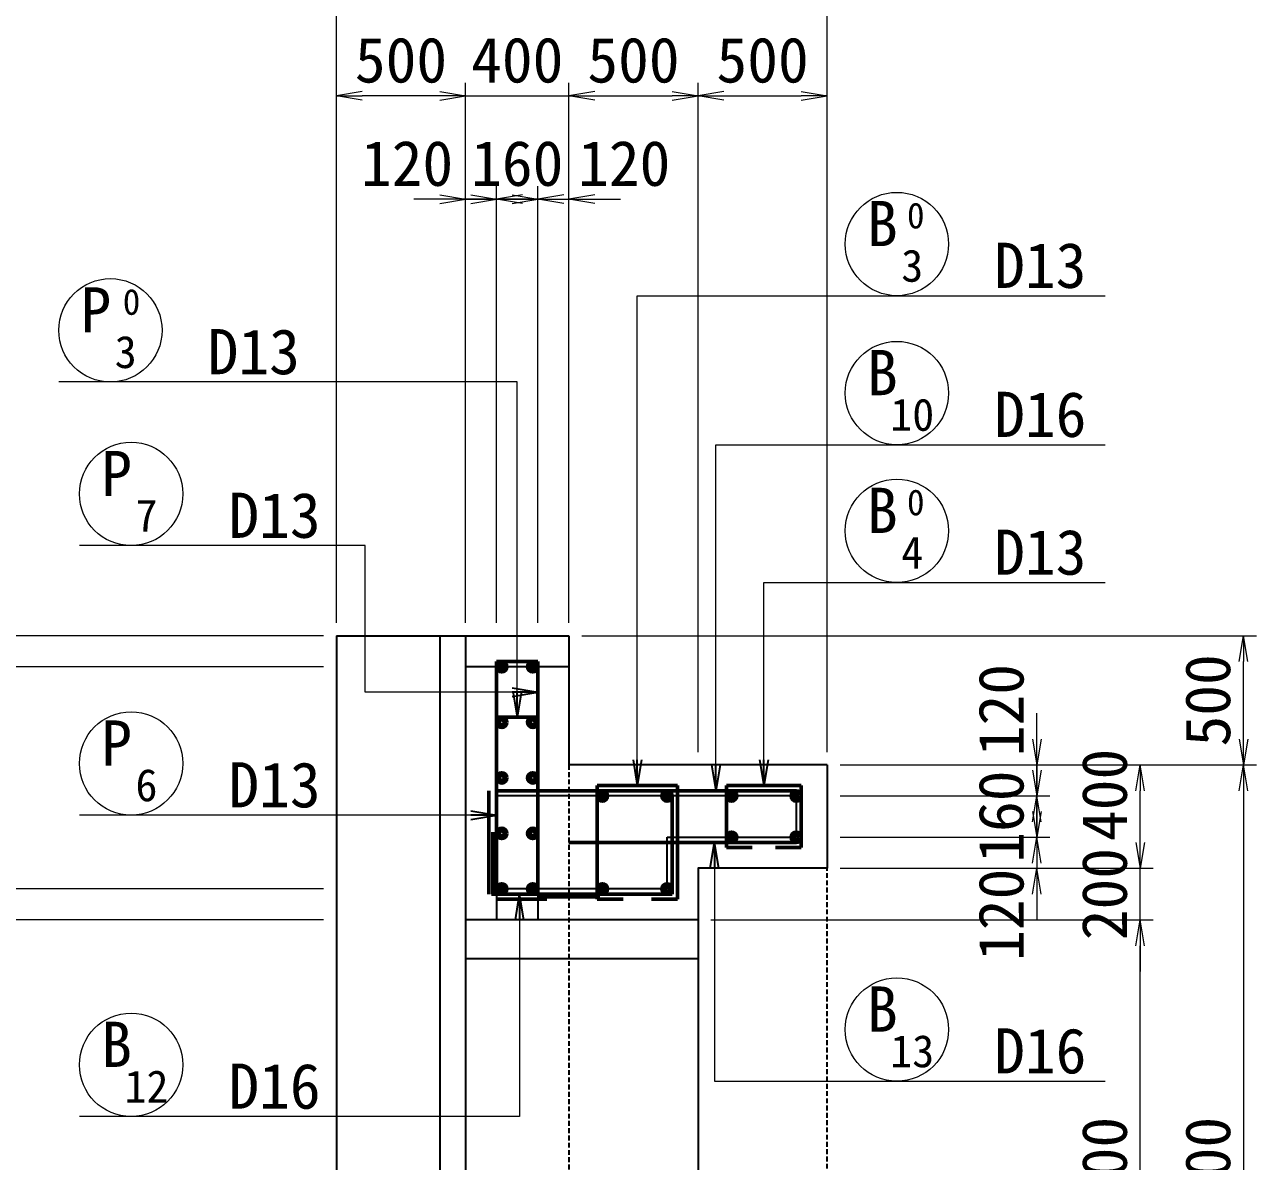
# Model space of a CAD drawing. Header units: millimetres. Extents: x 169470 to 758170, y -17820 to 11880.
# Drawn here: x 512093 to 516862, y 2367 to 6766 of the extents above; entities that cross this region are included whole.
import ezdxf
from ezdxf.enums import TextEntityAlignment as Align

# ---------------------------------------------------------------- set-up
doc = ezdxf.new("R2010")
doc.units = ezdxf.units.MM
doc.header["$LTSCALE"] = 50
doc.header["$PDSIZE"] = 300
doc.linetypes.add('DASHED2', pattern=[0.375, 0.25, -0.125])
doc.layers.get('Defpoints').update_dxf_attribs({"color": 151})
for name, color, linetype, lineweight in [('D-STR', 1, 'Continuous', 25), ('D-STR-DIM', 7, 'Continuous', 13), ('D-STR-HTXT', 7, 'Continuous', 13), ('D-STR-STR1', 2, 'Continuous', 50), ('D-STR-STR2', 6, 'Continuous', 50), ('D-STR-STR3', 4, 'Continuous', 50), ('D-STR-TXT', 7, 'Continuous', 13)]:
    doc.layers.add(name, color=color, linetype=linetype, lineweight=lineweight)
doc.styles.add('YOKO_GOTHIC', font='MS Gothic.ttf')
doc.dimstyles.new('S50', dxfattribs={"dimscale": 50, "dimtxt": 3.5, "dimasz": 2, "dimexe": 1, "dimexo": 1, "dimgap": 1, "dimtad": 1, "dimdec": 0, "dimzin": 1, "dimdsep": 46, "dimtxsty": 'YOKO_GOTHIC', "dimblk": 'OPEN', "dimcen": 0, "dimclrd": 256, "dimclre": 256, "dimclrt": 256, "dimaunit": 1, "dimadec": 3, "dimazin": 0, "dimtfac": 1, "dimtdec": 0, "dimtix": 1, "dimtmove": 2, "dimatfit": 3, "dimldrblk": 'OPEN', "dimfxl": 1, "dimlwd": -1, "dimlwe": -1, "dimarcsym": 2})

# ---------------------------------------------------------------- blocks, each defined once
blk = doc.blocks.new('B')
at = {"layer": 'D-STR-STR2', "lineweight": 50}
for radius in [20, 10]:
    blk.add_circle((5866.7, 22812.3), radius, dxfattribs=at)
blk = doc.blocks.new('_Open')
at = {"color": 0, "linetype": 'ByBlock', "lineweight": -2}
for p, q in [((-1, 0.167), (0, 0)), ((-1, -0.167), (0, 0)), ((0, 0), (-1, 0))]:
    blk.add_line(p, q, dxfattribs=at)
blk = doc.blocks.new('*D4496')
at = {"layer": 'D-STR-DIM', "ltscale": 1500, "transparency": 16777216}
for p, q in [((511184.8, 4501), (511184.8, 4601)), ((513250.5, 4401), (511134.8, 4401)), ((511184.8, 4401), (511184.8, 4281)), ((513250.5, 4281), (511134.8, 4281)), ((511184.8, 4181), (511184.8, 4081))]:
    blk.add_line(p, q, dxfattribs=at)
at = {"layer": 'Defpoints', "color": 0, "ltscale": 1500, "transparency": 16777216}
for p in [(513300.5, 4401), (511184.8, 4281), (513300.5, 4281)]:
    blk.add_point(p, dxfattribs=at)
at = {"layer": 'D-STR-DIM', "ltscale": 1500, "transparency": 16777216, "xscale": 100, "yscale": 100, "zscale": 100}
for p, rotation in [((511184.8, 4401), 270), ((511184.8, 4281), 90)]:
    blk.add_blockref('_Open', p, dxfattribs=dict(at, rotation=rotation))
at = {"layer": 'D-STR-DIM', "ltscale": 1500, "transparency": 16777216, "insert": (511047.3, 4341), "char_height": 175, "attachment_point": 5, "rotation": 90, "style": 'YOKO_GOTHIC'}
blk.add_mtext('120', dxfattribs=at)
blk = doc.blocks.new('*D2981')
at = {"layer": 'D-STR-DIM', "ltscale": 1500, "transparency": 16777216}
for p, q in [((513250.5, 4281), (511134.8, 4281)), ((511184.8, 4181), (511184.8, 3521)), ((513250.5, 3421), (511134.8, 3421))]:
    blk.add_line(p, q, dxfattribs=at)
at = {"layer": 'Defpoints', "color": 0, "ltscale": 1500, "transparency": 16777216}
for p in [(513300.5, 4281), (511184.8, 3421), (513300.5, 3421)]:
    blk.add_point(p, dxfattribs=at)
at = {"layer": 'D-STR-DIM', "ltscale": 1500, "transparency": 16777216, "xscale": 100, "yscale": 100, "zscale": 100}
for p, rotation in [((511184.8, 4281), 90), ((511184.8, 3421), 270)]:
    blk.add_blockref('_Open', p, dxfattribs=dict(at, rotation=rotation))
at = {"layer": 'D-STR-DIM', "ltscale": 1500, "transparency": 16777216, "char_height": 175, "attachment_point": 5, "rotation": 90, "style": 'YOKO_GOTHIC'}
for s, insert in [('4@215', (511038, 3851)), ('=860', (511322.3, 3851))]:
    blk.add_mtext(s, dxfattribs=dict(at, insert=insert))
blk = doc.blocks.new('*D2982')
at = {"layer": 'D-STR-DIM', "ltscale": 1500, "transparency": 16777216}
for p, q in [((511184.8, 3521), (511184.8, 3621)), ((513250.5, 3421), (511134.8, 3421)), ((511184.8, 3421), (511184.8, 3301)), ((513250.5, 3301), (511134.8, 3301)), ((511184.8, 3201), (511184.8, 3101))]:
    blk.add_line(p, q, dxfattribs=at)
at = {"layer": 'Defpoints', "color": 0, "ltscale": 1500, "transparency": 16777216}
for p in [(513300.5, 3421), (511184.8, 3301), (513300.5, 3301)]:
    blk.add_point(p, dxfattribs=at)
at = {"layer": 'D-STR-DIM', "ltscale": 1500, "transparency": 16777216, "xscale": 100, "yscale": 100, "zscale": 100}
for p, rotation in [((511184.8, 3421), 270), ((511184.8, 3301), 90)]:
    blk.add_blockref('_Open', p, dxfattribs=dict(at, rotation=rotation))
at = {"layer": 'D-STR-DIM', "ltscale": 1500, "transparency": 16777216, "insert": (511047.3, 3361), "char_height": 175, "attachment_point": 5, "rotation": 90, "style": 'YOKO_GOTHIC'}
blk.add_mtext('120', dxfattribs=at)
blk = doc.blocks.new('*D2854')
at = {"layer": 'D-STR-DIM', "ltscale": 1500, "transparency": 16777216}
for p, q in [((513250.5, 3301), (510734.8, 3301)), ((510784.8, 1401), (510784.8, 3201)), ((513250.5, 1301), (510734.8, 1301))]:
    blk.add_line(p, q, dxfattribs=at)
at = {"layer": 'Defpoints', "color": 0, "ltscale": 1500, "transparency": 16777216}
for p in [(510784.8, 3301), (513300.5, 3301), (513300.5, 1301)]:
    blk.add_point(p, dxfattribs=at)
at = {"layer": 'D-STR-DIM', "ltscale": 1500, "transparency": 16777216, "xscale": 100, "yscale": 100, "zscale": 100}
for p, rotation in [((510784.8, 3301), 90), ((510784.8, 1301), 270)]:
    blk.add_blockref('_Open', p, dxfattribs=dict(at, rotation=rotation))
at = {"layer": 'D-STR-DIM', "ltscale": 1500, "transparency": 16777216, "insert": (510647.3, 2301), "char_height": 175, "attachment_point": 5, "rotation": 90, "style": 'YOKO_GOTHIC'}
blk.add_mtext('2000', dxfattribs=at)
blk = doc.blocks.new('*D4461')
at = {"layer": 'D-STR-DIM', "ltscale": 1500, "transparency": 16777216}
for p, q in [((513250.5, 4401), (510734.8, 4401)), ((510784.8, 3401), (510784.8, 4301)), ((513250.5, 3301), (510734.8, 3301))]:
    blk.add_line(p, q, dxfattribs=at)
at = {"layer": 'Defpoints', "color": 0, "ltscale": 1500, "transparency": 16777216}
for p in [(510784.8, 4401), (513300.5, 4401), (513300.5, 3301)]:
    blk.add_point(p, dxfattribs=at)
at = {"layer": 'D-STR-DIM', "ltscale": 1500, "transparency": 16777216, "xscale": 100, "yscale": 100, "zscale": 100}
for p, rotation in [((510784.8, 4401), 90), ((510784.8, 3301), 270)]:
    blk.add_blockref('_Open', p, dxfattribs=dict(at, rotation=rotation))
at = {"layer": 'D-STR-DIM', "ltscale": 1500, "transparency": 16777216, "insert": (510647.3, 3851), "char_height": 175, "attachment_point": 5, "rotation": 90, "style": 'YOKO_GOTHIC'}
blk.add_mtext('1100', dxfattribs=at)
blk = doc.blocks.new('*D2855')
at = {"layer": 'D-STR-DIM', "ltscale": 1500, "transparency": 16777216}
for p, q in [((513250.5, 4401), (510334.8, 4401)), ((510384.8, 801), (510384.8, 4301)), ((513250.5, 701), (510334.8, 701))]:
    blk.add_line(p, q, dxfattribs=at)
at = {"layer": 'Defpoints', "color": 0, "ltscale": 1500, "transparency": 16777216}
for p in [(510384.8, 4401), (513300.5, 4401), (513300.5, 701)]:
    blk.add_point(p, dxfattribs=at)
at = {"layer": 'D-STR-DIM', "ltscale": 1500, "transparency": 16777216, "xscale": 100, "yscale": 100, "zscale": 100}
for p, rotation in [((510384.8, 4401), 90), ((510384.8, 701), 270)]:
    blk.add_blockref('_Open', p, dxfattribs=dict(at, rotation=rotation))
at = {"layer": 'D-STR-DIM', "ltscale": 1500, "transparency": 16777216, "insert": (510247.3, 2551), "char_height": 175, "attachment_point": 5, "rotation": 90, "style": 'YOKO_GOTHIC'}
blk.add_mtext('3700', dxfattribs=at)
blk = doc.blocks.new('*D4462')
at = {"layer": 'D-STR-DIM', "ltscale": 1500, "transparency": 16777216}
for p, q in [((513800.5, 4451), (513800.5, 6140.8)), ((513920.5, 4451), (513920.5, 6140.8)), ((513700.5, 6090.8), (513600.5, 6090.8)), ((513800.5, 6090.8), (513920.5, 6090.8)), ((514020.5, 6090.8), (514120.5, 6090.8))]:
    blk.add_line(p, q, dxfattribs=at)
at = {"layer": 'Defpoints', "color": 0, "ltscale": 1500, "transparency": 16777216}
for p in [(513920.5, 6090.8), (513800.5, 4401), (513920.5, 4401)]:
    blk.add_point(p, dxfattribs=at)
at = {"layer": 'D-STR-DIM', "ltscale": 1500, "transparency": 16777216, "xscale": 100, "yscale": 100, "zscale": 100}
blk.add_blockref('_Open', (513800.5, 6090.8), dxfattribs=at)
at = {"layer": 'D-STR-DIM', "ltscale": 1500, "transparency": 16777216, "xscale": 100, "yscale": 100, "zscale": 100, "rotation": 180}
blk.add_blockref('_Open', (513920.5, 6090.8), dxfattribs=at)
at = {"layer": 'D-STR-DIM', "ltscale": 1500, "transparency": 16777216, "insert": (513573.9, 6228.3), "char_height": 175, "attachment_point": 5, "style": 'YOKO_GOTHIC'}
blk.add_mtext('120', dxfattribs=at)
blk = doc.blocks.new('*D2856')
at = {"layer": 'D-STR-DIM', "ltscale": 1500, "transparency": 16777216}
for p, q in [((513920.5, 4451), (513920.5, 6140.8)), ((514080.5, 4451), (514080.5, 6140.8)), ((513820.5, 6090.8), (513720.5, 6090.8)), ((513920.5, 6090.8), (514080.5, 6090.8)), ((514180.5, 6090.8), (514280.5, 6090.8))]:
    blk.add_line(p, q, dxfattribs=at)
at = {"layer": 'Defpoints', "color": 0, "ltscale": 1500, "transparency": 16777216}
for p in [(514080.5, 6090.8), (513920.5, 4401), (514080.5, 4401)]:
    blk.add_point(p, dxfattribs=at)
at = {"layer": 'D-STR-DIM', "ltscale": 1500, "transparency": 16777216, "xscale": 100, "yscale": 100, "zscale": 100}
blk.add_blockref('_Open', (513920.5, 6090.8), dxfattribs=at)
at = {"layer": 'D-STR-DIM', "ltscale": 1500, "transparency": 16777216, "xscale": 100, "yscale": 100, "zscale": 100, "rotation": 180}
blk.add_blockref('_Open', (514080.5, 6090.8), dxfattribs=at)
at = {"layer": 'D-STR-DIM', "ltscale": 1500, "transparency": 16777216, "insert": (514000.5, 6228.3), "char_height": 175, "attachment_point": 5, "style": 'YOKO_GOTHIC'}
blk.add_mtext('160', dxfattribs=at)
blk = doc.blocks.new('*D4463')
at = {"layer": 'D-STR-DIM', "ltscale": 1500, "transparency": 16777216}
for p, q in [((514080.5, 4451), (514080.5, 6140.8)), ((514200.5, 4451), (514200.5, 6140.8)), ((513980.5, 6090.8), (513880.5, 6090.8)), ((514080.5, 6090.8), (514200.5, 6090.8)), ((514300.5, 6090.8), (514400.5, 6090.8))]:
    blk.add_line(p, q, dxfattribs=at)
at = {"layer": 'Defpoints', "color": 0, "ltscale": 1500, "transparency": 16777216}
for p in [(514200.5, 6090.8), (514080.5, 4401), (514200.5, 4401)]:
    blk.add_point(p, dxfattribs=at)
at = {"layer": 'D-STR-DIM', "ltscale": 1500, "transparency": 16777216, "xscale": 100, "yscale": 100, "zscale": 100}
blk.add_blockref('_Open', (514080.5, 6090.8), dxfattribs=at)
at = {"layer": 'D-STR-DIM', "ltscale": 1500, "transparency": 16777216, "xscale": 100, "yscale": 100, "zscale": 100, "rotation": 180}
blk.add_blockref('_Open', (514200.5, 6090.8), dxfattribs=at)
at = {"layer": 'D-STR-DIM', "ltscale": 1500, "transparency": 16777216, "insert": (514414.6, 6228.3), "char_height": 175, "attachment_point": 5, "style": 'YOKO_GOTHIC'}
blk.add_mtext('120', dxfattribs=at)
blk = doc.blocks.new('*D2857')
at = {"layer": 'D-STR-DIM', "ltscale": 1500, "transparency": 16777216}
for p, q in [((513300.5, 4451), (513300.5, 6540.8)), ((513800.5, 4451), (513800.5, 6540.8)), ((513700.5, 6490.8), (513400.5, 6490.8))]:
    blk.add_line(p, q, dxfattribs=at)
at = {"layer": 'Defpoints', "color": 0, "ltscale": 1500, "transparency": 16777216}
for p in [(513300.5, 6490.8), (513300.5, 4401), (513800.5, 4401)]:
    blk.add_point(p, dxfattribs=at)
at = {"layer": 'D-STR-DIM', "ltscale": 1500, "transparency": 16777216, "xscale": 100, "yscale": 100, "zscale": 100, "rotation": 180}
blk.add_blockref('_Open', (513300.5, 6490.8), dxfattribs=at)
at = {"layer": 'D-STR-DIM', "ltscale": 1500, "transparency": 16777216, "xscale": 100, "yscale": 100, "zscale": 100}
blk.add_blockref('_Open', (513800.5, 6490.8), dxfattribs=at)
at = {"layer": 'D-STR-DIM', "ltscale": 1500, "transparency": 16777216, "insert": (513550.5, 6628.3), "char_height": 175, "attachment_point": 5, "style": 'YOKO_GOTHIC'}
blk.add_mtext('500', dxfattribs=at)
blk = doc.blocks.new('*D2858')
at = {"layer": 'D-STR-DIM', "ltscale": 1500, "transparency": 16777216}
for p, q in [((513800.5, 4451), (513800.5, 6540.8)), ((514200.5, 4451), (514200.5, 6540.8)), ((513700.5, 6490.8), (513600.5, 6490.8)), ((513800.5, 6490.8), (514200.5, 6490.8)), ((514300.5, 6490.8), (514400.5, 6490.8))]:
    blk.add_line(p, q, dxfattribs=at)
at = {"layer": 'Defpoints', "color": 0, "ltscale": 1500, "transparency": 16777216}
for p in [(514200.5, 6490.8), (513800.5, 4401), (514200.5, 4401)]:
    blk.add_point(p, dxfattribs=at)
at = {"layer": 'D-STR-DIM', "ltscale": 1500, "transparency": 16777216, "xscale": 100, "yscale": 100, "zscale": 100}
blk.add_blockref('_Open', (513800.5, 6490.8), dxfattribs=at)
at = {"layer": 'D-STR-DIM', "ltscale": 1500, "transparency": 16777216, "xscale": 100, "yscale": 100, "zscale": 100, "rotation": 180}
blk.add_blockref('_Open', (514200.5, 6490.8), dxfattribs=at)
at = {"layer": 'D-STR-DIM', "ltscale": 1500, "transparency": 16777216, "insert": (514000.5, 6628.3), "char_height": 175, "attachment_point": 5, "style": 'YOKO_GOTHIC'}
blk.add_mtext('400', dxfattribs=at)
blk = doc.blocks.new('*D2859')
at = {"layer": 'D-STR-DIM', "ltscale": 1500, "transparency": 16777216}
for p, q in [((514200.5, 4451), (514200.5, 6540.8)), ((514700.5, 3951), (514700.5, 6540.8)), ((514300.5, 6490.8), (514600.5, 6490.8))]:
    blk.add_line(p, q, dxfattribs=at)
at = {"layer": 'Defpoints', "color": 0, "ltscale": 1500, "transparency": 16777216}
for p in [(514700.5, 6490.8), (514200.5, 4401), (514700.5, 3901)]:
    blk.add_point(p, dxfattribs=at)
at = {"layer": 'D-STR-DIM', "ltscale": 1500, "transparency": 16777216, "xscale": 100, "yscale": 100, "zscale": 100, "rotation": 180}
blk.add_blockref('_Open', (514200.5, 6490.8), dxfattribs=at)
at = {"layer": 'D-STR-DIM', "ltscale": 1500, "transparency": 16777216, "xscale": 100, "yscale": 100, "zscale": 100}
blk.add_blockref('_Open', (514700.5, 6490.8), dxfattribs=at)
at = {"layer": 'D-STR-DIM', "ltscale": 1500, "transparency": 16777216, "insert": (514450.5, 6628.3), "char_height": 175, "attachment_point": 5, "style": 'YOKO_GOTHIC'}
blk.add_mtext('500', dxfattribs=at)
blk = doc.blocks.new('*D4464')
at = {"layer": 'D-STR-DIM', "ltscale": 1500, "transparency": 16777216}
for p, q in [((514700.5, 3951), (514700.5, 6540.8)), ((515200.5, 3951), (515200.5, 6540.8)), ((514800.5, 6490.8), (515100.5, 6490.8))]:
    blk.add_line(p, q, dxfattribs=at)
at = {"layer": 'Defpoints', "color": 0, "ltscale": 1500, "transparency": 16777216}
for p in [(515200.5, 6490.8), (514700.5, 3901), (515200.5, 3901)]:
    blk.add_point(p, dxfattribs=at)
at = {"layer": 'D-STR-DIM', "ltscale": 1500, "transparency": 16777216, "xscale": 100, "yscale": 100, "zscale": 100, "rotation": 180}
blk.add_blockref('_Open', (514700.5, 6490.8), dxfattribs=at)
at = {"layer": 'D-STR-DIM', "ltscale": 1500, "transparency": 16777216, "xscale": 100, "yscale": 100, "zscale": 100}
blk.add_blockref('_Open', (515200.5, 6490.8), dxfattribs=at)
at = {"layer": 'D-STR-DIM', "ltscale": 1500, "transparency": 16777216, "insert": (514950.5, 6628.3), "char_height": 175, "attachment_point": 5, "style": 'YOKO_GOTHIC'}
blk.add_mtext('500', dxfattribs=at)
blk = doc.blocks.new('*D2860')
at = {"layer": 'D-STR-DIM', "ltscale": 1500, "transparency": 16777216}
for p, q in [((513300.5, 4451), (513300.5, 6940.8)), ((515200.5, 3951), (515200.5, 6940.8)), ((515100.5, 6890.8), (513400.5, 6890.8))]:
    blk.add_line(p, q, dxfattribs=at)
at = {"layer": 'Defpoints', "color": 0, "ltscale": 1500, "transparency": 16777216}
for p in [(513300.5, 6890.8), (513300.5, 4401), (515200.5, 3901)]:
    blk.add_point(p, dxfattribs=at)
at = {"layer": 'D-STR-DIM', "ltscale": 1500, "transparency": 16777216, "xscale": 100, "yscale": 100, "zscale": 100, "rotation": 180}
blk.add_blockref('_Open', (513300.5, 6890.8), dxfattribs=at)
at = {"layer": 'D-STR-DIM', "ltscale": 1500, "transparency": 16777216, "xscale": 100, "yscale": 100, "zscale": 100}
blk.add_blockref('_Open', (515200.5, 6890.8), dxfattribs=at)
at = {"layer": 'D-STR-DIM', "ltscale": 1500, "transparency": 16777216, "insert": (514250.5, 7028.3), "char_height": 175, "attachment_point": 5, "style": 'YOKO_GOTHIC'}
blk.add_mtext('1900', dxfattribs=at)
blk = doc.blocks.new('*D2870')
at = {"layer": 'D-STR-DIM', "ltscale": 1500, "transparency": 16777216}
for p, q in [((516012.4, 4001), (516012.4, 4101)), ((515250.5, 3901), (516062.4, 3901)), ((516012.4, 3901), (516012.4, 3781)), ((515250.5, 3781), (516062.4, 3781)), ((516012.4, 3681), (516012.4, 3581))]:
    blk.add_line(p, q, dxfattribs=at)
at = {"layer": 'Defpoints', "color": 0, "ltscale": 1500, "transparency": 16777216}
for p in [(515200.5, 3901), (515200.5, 3781), (516012.4, 3781)]:
    blk.add_point(p, dxfattribs=at)
at = {"layer": 'D-STR-DIM', "ltscale": 1500, "transparency": 16777216, "xscale": 100, "yscale": 100, "zscale": 100}
for p, rotation in [((516012.4, 3901), 270), ((516012.4, 3781), 90)]:
    blk.add_blockref('_Open', p, dxfattribs=dict(at, rotation=rotation))
at = {"layer": 'D-STR-DIM', "ltscale": 1500, "transparency": 16777216, "insert": (515874.9, 4113.2), "char_height": 175, "attachment_point": 5, "rotation": 90, "style": 'YOKO_GOTHIC'}
blk.add_mtext('120', dxfattribs=at)
blk = doc.blocks.new('*D2871')
at = {"layer": 'D-STR-DIM', "ltscale": 1500, "transparency": 16777216}
for p, q in [((516012.4, 3881), (516012.4, 3981)), ((515250.5, 3781), (516062.4, 3781)), ((516012.4, 3781), (516012.4, 3621)), ((515250.5, 3621), (516062.4, 3621)), ((516012.4, 3521), (516012.4, 3421))]:
    blk.add_line(p, q, dxfattribs=at)
at = {"layer": 'Defpoints', "color": 0, "ltscale": 1500, "transparency": 16777216}
for p in [(515200.5, 3781), (515200.5, 3621), (516012.4, 3621)]:
    blk.add_point(p, dxfattribs=at)
at = {"layer": 'D-STR-DIM', "ltscale": 1500, "transparency": 16777216, "xscale": 100, "yscale": 100, "zscale": 100}
for p, rotation in [((516012.4, 3781), 270), ((516012.4, 3621), 90)]:
    blk.add_blockref('_Open', p, dxfattribs=dict(at, rotation=rotation))
at = {"layer": 'D-STR-DIM', "ltscale": 1500, "transparency": 16777216, "insert": (515874.9, 3701), "char_height": 175, "attachment_point": 5, "rotation": 90, "style": 'YOKO_GOTHIC'}
blk.add_mtext('160', dxfattribs=at)
blk = doc.blocks.new('*D2872')
at = {"layer": 'D-STR-DIM', "ltscale": 1500, "transparency": 16777216}
for p, q in [((516012.4, 3721), (516012.4, 3821)), ((515250.5, 3621), (516062.4, 3621)), ((516012.4, 3621), (516012.4, 3501)), ((515250.5, 3501), (516062.4, 3501)), ((516012.4, 3401), (516012.4, 3301))]:
    blk.add_line(p, q, dxfattribs=at)
at = {"layer": 'Defpoints', "color": 0, "ltscale": 1500, "transparency": 16777216}
for p in [(515200.5, 3621), (515200.5, 3501), (516012.4, 3501)]:
    blk.add_point(p, dxfattribs=at)
at = {"layer": 'D-STR-DIM', "ltscale": 1500, "transparency": 16777216, "xscale": 100, "yscale": 100, "zscale": 100}
for p, rotation in [((516012.4, 3621), 270), ((516012.4, 3501), 90)]:
    blk.add_blockref('_Open', p, dxfattribs=dict(at, rotation=rotation))
at = {"layer": 'D-STR-DIM', "ltscale": 1500, "transparency": 16777216, "insert": (515874.9, 3320.9), "char_height": 175, "attachment_point": 5, "rotation": 90, "style": 'YOKO_GOTHIC'}
blk.add_mtext('120', dxfattribs=at)
blk = doc.blocks.new('*D4469')
at = {"layer": 'D-STR-DIM', "ltscale": 1500, "transparency": 16777216}
for p, q in [((514750.5, 3301), (516462.4, 3301)), ((516412.4, 1401), (516412.4, 3201)), ((514750.5, 1301), (516462.4, 1301))]:
    blk.add_line(p, q, dxfattribs=at)
at = {"layer": 'Defpoints', "color": 0, "ltscale": 1500, "transparency": 16777216}
for p in [(514700.5, 3301), (516412.4, 3301), (514700.5, 1301)]:
    blk.add_point(p, dxfattribs=at)
at = {"layer": 'D-STR-DIM', "ltscale": 1500, "transparency": 16777216, "xscale": 100, "yscale": 100, "zscale": 100}
for p, rotation in [((516412.4, 3301), 90), ((516412.4, 1301), 270)]:
    blk.add_blockref('_Open', p, dxfattribs=dict(at, rotation=rotation))
at = {"layer": 'D-STR-DIM', "ltscale": 1500, "transparency": 16777216, "insert": (516274.9, 2301), "char_height": 175, "attachment_point": 5, "rotation": 90, "style": 'YOKO_GOTHIC'}
blk.add_mtext('2000', dxfattribs=at)
blk = doc.blocks.new('*D4470')
at = {"layer": 'D-STR-DIM', "ltscale": 1500, "transparency": 16777216}
for p, q in [((516412.4, 3601), (516412.4, 3701)), ((515250.5, 3501), (516462.4, 3501)), ((516412.4, 3301), (516412.4, 3501)), ((514750.5, 3301), (516462.4, 3301)), ((516412.4, 3201), (516412.4, 3101))]:
    blk.add_line(p, q, dxfattribs=at)
at = {"layer": 'Defpoints', "color": 0, "ltscale": 1500, "transparency": 16777216}
for p in [(515200.5, 3501), (516412.4, 3501), (514700.5, 3301)]:
    blk.add_point(p, dxfattribs=at)
at = {"layer": 'D-STR-DIM', "ltscale": 1500, "transparency": 16777216, "xscale": 100, "yscale": 100, "zscale": 100}
for p, rotation in [((516412.4, 3501), 270), ((516412.4, 3301), 90)]:
    blk.add_blockref('_Open', p, dxfattribs=dict(at, rotation=rotation))
at = {"layer": 'D-STR-DIM', "ltscale": 1500, "transparency": 16777216, "insert": (516274.9, 3401), "char_height": 175, "attachment_point": 5, "rotation": 90, "style": 'YOKO_GOTHIC'}
blk.add_mtext('200', dxfattribs=at)
blk = doc.blocks.new('*D4471')
at = {"layer": 'D-STR-DIM', "ltscale": 1500, "transparency": 16777216}
for p, q in [((515250.5, 3901), (516462.4, 3901)), ((516412.4, 3601), (516412.4, 3801)), ((515250.5, 3501), (516462.4, 3501))]:
    blk.add_line(p, q, dxfattribs=at)
at = {"layer": 'Defpoints', "color": 0, "ltscale": 1500, "transparency": 16777216}
for p in [(515200.5, 3901), (516412.4, 3901), (515200.5, 3501)]:
    blk.add_point(p, dxfattribs=at)
at = {"layer": 'D-STR-DIM', "ltscale": 1500, "transparency": 16777216, "xscale": 100, "yscale": 100, "zscale": 100}
for p, rotation in [((516412.4, 3901), 90), ((516412.4, 3501), 270)]:
    blk.add_blockref('_Open', p, dxfattribs=dict(at, rotation=rotation))
at = {"layer": 'D-STR-DIM', "ltscale": 1500, "transparency": 16777216, "insert": (516274.9, 3785.1), "char_height": 175, "attachment_point": 5, "rotation": 90, "style": 'YOKO_GOTHIC'}
blk.add_mtext('400', dxfattribs=at)
blk = doc.blocks.new('*D2876')
at = {"layer": 'D-STR-DIM', "ltscale": 1500, "transparency": 16777216}
for p, q in [((515250.5, 3901), (516862.4, 3901)), ((516812.4, 3801), (516812.4, 801)), ((515250.5, 701), (516862.4, 701))]:
    blk.add_line(p, q, dxfattribs=at)
at = {"layer": 'Defpoints', "color": 0, "ltscale": 1500, "transparency": 16777216}
for p in [(515200.5, 3901), (515200.5, 701), (516812.4, 701)]:
    blk.add_point(p, dxfattribs=at)
at = {"layer": 'D-STR-DIM', "ltscale": 1500, "transparency": 16777216, "xscale": 100, "yscale": 100, "zscale": 100}
for p, rotation in [((516812.4, 3901), 90), ((516812.4, 701), 270)]:
    blk.add_blockref('_Open', p, dxfattribs=dict(at, rotation=rotation))
at = {"layer": 'D-STR-DIM', "ltscale": 1500, "transparency": 16777216, "insert": (516674.9, 2301), "char_height": 175, "attachment_point": 5, "rotation": 90, "style": 'YOKO_GOTHIC'}
blk.add_mtext('3200', dxfattribs=at)
blk = doc.blocks.new('*D2877')
at = {"layer": 'D-STR-DIM', "ltscale": 1500, "transparency": 16777216}
for p, q in [((514250.5, 4401), (516862.4, 4401)), ((516812.4, 4001), (516812.4, 4301)), ((515250.5, 3901), (516862.4, 3901))]:
    blk.add_line(p, q, dxfattribs=at)
at = {"layer": 'Defpoints', "color": 0, "ltscale": 1500, "transparency": 16777216}
for p in [(514200.5, 4401), (516812.4, 4401), (515200.5, 3901)]:
    blk.add_point(p, dxfattribs=at)
at = {"layer": 'D-STR-DIM', "ltscale": 1500, "transparency": 16777216, "xscale": 100, "yscale": 100, "zscale": 100}
for p, rotation in [((516812.4, 4401), 90), ((516812.4, 3901), 270)]:
    blk.add_blockref('_Open', p, dxfattribs=dict(at, rotation=rotation))
at = {"layer": 'D-STR-DIM', "ltscale": 1500, "transparency": 16777216, "insert": (516674.9, 4151), "char_height": 175, "attachment_point": 5, "rotation": 90, "style": 'YOKO_GOTHIC'}
blk.add_mtext('500', dxfattribs=at)

msp = doc.modelspace()

# ---------------------------------------------------------------- linework, layer by layer
at = {"layer": 'D-STR'}
for p, q in [((513300.46, 4401.01), (514200.46, 4401.01)), ((513300.46, 4401.01), (513300.46, 701.01)), ((513700.46, 4401.01), (513700.46, 1301.01)), ((513800.46, 4401.01), (513800.46, 1301.01)), ((514200.46, 4401.01), (514200.46, 3901.01)), ((515200.46, 3901.01), (514200.46, 3901.01)), ((515200.46, 3901.01), (515200.46, 3501.01)), ((514700.46, 3301.01), (513800.46, 3301.01))]:
    msp.add_line(p, q, dxfattribs=at)
at = {"layer": 'D-STR', "linetype": 'DASHED2', "ltscale": 1.5}
for p, q in [((514200.46, 3901.01), (514200.46, 1301.01)), ((515200.46, 1101.01), (515200.46, 3501.01))]:
    msp.add_line(p, q, dxfattribs=at)
at = {"layer": 'D-STR', "ltscale": 0.2}
msp.add_line((514700.46, 3151.01), (513800.46, 3151.01), dxfattribs=at)
at = {"layer": 'D-STR'}
msp.add_lwpolyline([(515200.46, 3501.01), (514700.46, 3501.01), (514700.46, 1101.01), (515200.46, 1101.01)], dxfattribs=at)
at = {"layer": 'D-STR-HTXT'}
msp.add_line((513411.72, 4749.92), (512305.53, 4749.92), dxfattribs=at)
for centre in [(515470.62, 5917.2), (512425.21, 5583.14), (515470.62, 5340.34), (512505.53, 4949.92), (515470.62, 4807.05), (512505.53, 3906.71), (515470.62, 2876.93), (512505.53, 2740.35)]:
    msp.add_circle(centre, 200, dxfattribs=at)
at = {"layer": 'D-STR-STR1'}
for p, q in [((513920.46, 4301.01), (513920.46, 3401.01)), ((514080.46, 4301.01), (513920.46, 4301.01)), ((514080.46, 4301.01), (514080.46, 3401.01)), ((513890.46, 3801.01), (513890.46, 3401.01)), ((513920.46, 3801.01), (515080.46, 3801.01)), ((514600.46, 3401.01), (514600.46, 3781.01)), ((513905.46, 3401.01), (513905.46, 3641.01)), ((513920.46, 3596.01), (513920.46, 3401.01)), ((514200.46, 3601.01), (515080.46, 3601.01)), ((513900.46, 3401.01), (514600.46, 3401.01)), ((514080.46, 3391.01), (514320.46, 3391.01)), ((513920.46, 3381.01), (514115.46, 3381.01))]:
    msp.add_line(p, q, dxfattribs=at)
at = {"layer": 'D-STR-STR3'}
for p, q in [((513920.46, 4086.01), (514080.46, 4086.01)), ((514310.46, 3381.01), (514310.46, 3821.01)), ((514620.46, 3821.01), (514310.46, 3821.01)), ((514620.46, 3381.01), (514620.46, 3821.01)), ((514810.46, 3581.01), (514810.46, 3821.01)), ((514810.46, 3821.01), (515100.46, 3821.01)), ((515100.46, 3581.01), (515100.46, 3821.01)), ((514910.46, 3581.01), (514810.46, 3581.01)), ((515100.46, 3581.01), (515000.46, 3581.01)), ((514410.46, 3381.01), (514310.46, 3381.01)), ((514620.46, 3381.01), (514520.46, 3381.01))]:
    msp.add_line(p, q, dxfattribs=at)
at = {"layer": 'Defpoints'}
for p, q in [((514200.46, 4281.01), (513800.46, 4281.01)), ((513920.46, 4281.01), (513920.46, 3301.01)), ((514080.46, 4281.01), (514080.46, 3301.01)), ((515080.46, 3781.01), (513920.46, 3781.01)), ((515080.46, 3781.01), (515080.46, 3621.01)), ((514580.46, 3621.01), (515080.46, 3621.01)), ((514580.46, 3421.01), (514580.46, 3621.01)), ((514580.46, 3421.01), (513920.46, 3421.01))]:
    msp.add_line(p, q, dxfattribs=at)

# ---------------------------------------------------------------- block references
at = {"layer": 'D-STR-STR2'}
for p in [(508073.81, -18531.26), (508193.81, -18531.26), (508073.81, -18746.26), (508193.81, -18746.26), (508073.81, -18961.26), (508193.81, -18961.26), (508463.81, -19031.26), (508713.81, -19031.26), (508963.81, -19031.26), (509213.81, -19031.26), (508073.81, -19176.26), (508193.81, -19176.26), (508963.81, -19191.26), (509213.81, -19191.26), (508073.81, -19391.26), (508193.81, -19391.26), (508463.81, -19391.26), (508713.81, -19391.26)]:
    msp.add_blockref('B', p, dxfattribs=at)

# ---------------------------------------------------------------- texts
at = {"layer": 'D-STR-TXT', "style": 'YOKO_GOTHIC'}
for s, height, p in [('B', 175, (515414.34, 5908.88)), ('0', 100, (515543.58, 5977.45)), ('3', 125, (515530, 5771.08)), ('P', 175, (512368.94, 5574.82)), ('0', 100, (512507.2, 5643.18)), ('3', 125, (512484.6, 5437.02)), ('B', 175, (515414.34, 5332.02)), ('10', 125, (515530, 5194.22)), ('P', 175, (512449.26, 4941.61)), ('B', 175, (515414.34, 4798.73)), ('0', 100, (515543.58, 4867.3)), ('7', 125, (512564.92, 4803.8)), ('4', 125, (515530, 4660.93)), ('P', 175, (512449.26, 3898.39)), ('6', 125, (512564.92, 3760.59)), ('B', 175, (515414.34, 2868.62)), ('B', 175, (512449.26, 2732.04)), ('13', 125, (515530, 2730.81)), ('12', 125, (512564.92, 2594.23))]:
    msp.add_text(s, height=height, dxfattribs=at).set_placement(p, align=Align.CENTER)
for s, p in [('D13', (515847.14, 5747.2)), ('D13', (512801.73, 5413.14)), ('D16', (515847.14, 5170.34)), ('D13', (512882.05, 4779.92)), ('D13', (515847.14, 4637.05)), ('D13', (512882.05, 3736.71)), ('D16', (515847.14, 2706.93)), ('D16', (512882.05, 2570.35))]:
    msp.add_text(s, height=175, dxfattribs=at).set_placement(p)

# ---------------------------------------------------------------- dimensions: what is measured, and where the dimension line sits
at = {"layer": 'D-STR-DIM', "ltscale": 1500}
for base, p1, p2, picture, middle in [((513300.46, 6890.79), (515200.46, 3901.01), (513300.46, 4401.01), '*D2860', (514250.46, 7028.29)), ((513300.46, 6490.79), (513800.46, 4401.01), (513300.46, 4401.01), '*D2857', (513550.46, 6628.29)), ((514200.46, 6490.79), (513800.46, 4401.01), (514200.46, 4401.01), '*D2858', (514000.46, 6628.29)), ((514700.46, 6490.79), (514200.46, 4401.01), (514700.46, 3901.01), '*D2859', (514450.46, 6628.29)), ((515200.46, 6490.79), (514700.46, 3901.01), (515200.46, 3901.01), '*D4464', (514950.46, 6628.29)), ((514080.46, 6090.79), (513920.46, 4401.01), (514080.46, 4401.01), '*D2856', (514000.46, 6228.29))]:
    dim = msp.add_linear_dim(base=base, p1=p1, p2=p2, dimstyle='S50', dxfattribs=at)
    dim.commit()
    dim.dimension.update_dxf_attribs({"geometry": picture, "text_midpoint": middle})
for base, p1, p2, picture, middle in [((513920.46, 6090.79), (513800.46, 4401.01), (513920.46, 4401.01), '*D4462', (513573.86, 6228.29)), ((514200.46, 6090.79), (514080.46, 4401.01), (514200.46, 4401.01), '*D4463', (514414.56, 6228.29))]:
    dim = msp.add_linear_dim(base=base, p1=p1, p2=p2, dimstyle='S50', dxfattribs=at)
    dim.commit()
    dim.dimension.update_dxf_attribs({"geometry": picture, "text_midpoint": middle, "dimtype": 160})
for base, p1, p2, picture, middle in [((511184.82, 4281.01), (513300.46, 4401.01), (513300.46, 4281.01), '*D4496', (511047.32, 4341.01)), ((510384.82, 4401.01), (513300.46, 701.01), (513300.46, 4401.01), '*D2855', (510247.32, 2551.01)), ((510784.82, 4401.01), (513300.46, 3301.01), (513300.46, 4401.01), '*D4461', (510647.32, 3851.01)), ((516812.37, 4401.01), (515200.46, 3901.01), (514200.46, 4401.01), '*D2877', (516674.87, 4151.01)), ((516012.37, 3621.01), (515200.46, 3781.01), (515200.46, 3621.01), '*D2871', (515874.87, 3701.01)), ((516812.37, 701.01), (515200.46, 3901.01), (515200.46, 701.01), '*D2876', (516674.87, 2301.01)), ((516412.37, 3501.01), (514700.46, 3301.01), (515200.46, 3501.01), '*D4470', (516274.87, 3401.01)), ((511184.82, 3301.01), (513300.46, 3421.01), (513300.46, 3301.01), '*D2982', (511047.32, 3361.01)), ((510784.82, 3301.01), (513300.46, 1301.01), (513300.46, 3301.01), '*D2854', (510647.32, 2301.01)), ((516412.37, 3301.01), (514700.46, 1301.01), (514700.46, 3301.01), '*D4469', (516274.87, 2301.01))]:
    dim = msp.add_linear_dim(base=base, p1=p1, p2=p2, angle=90, dimstyle='S50', dxfattribs=at)
    dim.commit()
    dim.dimension.update_dxf_attribs({"geometry": picture, "text_midpoint": middle})
for base, p1, p2, picture, middle in [((516012.37, 3781.01), (515200.46, 3901.01), (515200.46, 3781.01), '*D2870', (515874.87, 4113.2)), ((516412.37, 3901.01), (515200.46, 3501.01), (515200.46, 3901.01), '*D4471', (516274.87, 3785.13)), ((516012.37, 3501.01), (515200.46, 3621.01), (515200.46, 3501.01), '*D2872', (515874.87, 3320.91))]:
    dim = msp.add_linear_dim(base=base, p1=p1, p2=p2, angle=90, dimstyle='S50', dxfattribs=at)
    dim.commit()
    dim.dimension.update_dxf_attribs({"geometry": picture, "text_midpoint": middle, "dimtype": 160})
dim = msp.add_linear_dim(base=(511184.82, 3421.01), p1=(513300.46, 4281.01), p2=(513300.46, 3421.01), angle=90, text='4@215\\X=<>', dimstyle='S50', dxfattribs=at)
dim.commit()
dim.dimension.update_dxf_attribs({"geometry": '*D2981', "text_midpoint": (511184.82, 3851.01)})

# ---------------------------------------------------------------- leaders
at = {"layer": 'D-STR-HTXT'}
for points in [[(514465.46, 3821.01), (514465.46, 5717.2), (516277.18, 5717.2)], [(514000.46, 4086.01), (514000.46, 5383.14), (512225.21, 5383.14)], [(514769.74, 3801.01), (514769.74, 5140.34), (516277.18, 5140.34)], [(514080.46, 4182.89), (513411.72, 4182.89), (513411.72, 4749.92)], [(514955.46, 3821.01), (514955.46, 4607.05), (516277.18, 4607.05)], [(513920.46, 3706.71), (512305.53, 3706.71)], [(514764.34, 3601.01), (514764.34, 2676.93), (516277.18, 2676.93)], [(514009.86, 3401.01), (514009.86, 2540.35), (512305.53, 2540.35)]]:
    msp.add_leader(points, dimstyle='S50', dxfattribs=at)

doc.saveas('drawing.dxf')
